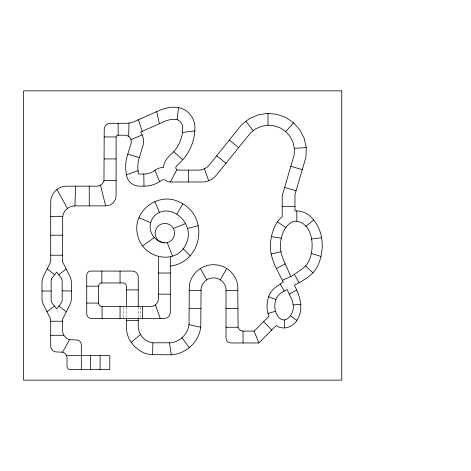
<?xml version="1.0" encoding="UTF-8"?>
<svg xmlns="http://www.w3.org/2000/svg" width="471" height="471" viewBox="0 0 471 471"><rect width="100%" height="100%" fill="white"/><g stroke="black" fill="none" stroke-linecap="round" stroke-linejoin="round"><path stroke-width="0.35" stroke-dasharray="2.35 1.77" d="M140.623 307.233L140.623 317.018M138.239 307.239L138.239 317.083M126.358 307.239L126.358 317.083M123.149 307.233L123.149 318.414"/><path stroke-width="0.71" d="M128.695 136.407L129.001 123.061M104.221 136.961L116.119 136.961A2.043 2.043 0 0 1 118.144 135.183L124.909 135.183A6.464 6.464 0 0 1 131.079 143.59L127.788 154.041A40.223 40.223 0 0 0 126.069 172.292L126.411 174.794A13.129 13.129 0 0 0 139.416 186.151L143.985 186.151A29.803 29.803 0 0 0 159.663 181.688L161.93 180.122A2.608 2.608 0 0 1 164.95 180.034L165.816 180.611A8.266 8.266 0 0 0 170.396 182L202.165 182A18.039 18.039 0 0 0 216.16 175.347L250.743 132.669L255.812 128.766L261.693 126.24L268.011 125.239L274.381 125.839L280.41 127.994L285.714 131.574L289.971 136.355L292.909 142.036L294.351 148.271L294.21 154.665L282.2 195.801L282.2 216.678C274.581 223.024 271.502 233.222 270.478 242.771C269.135 257.178 276.995 269.718 283.271 281.988C277.454 285.873 270.86 289.535 268.617 296.683C266.574 302.971 266.315 310.071 269.029 316.2L254.146 331.084L243.042 331.084A5.146 5.146 0 0 1 238.073 327.268L226.015 327.268M152.586 354.728L152.892 342.817A16.85 16.85 0 0 1 138.239 326.115L138.239 318.484M126.358 318.484L126.358 326.786A28.06 28.06 0 0 0 130.12 340.816L134.576 346.627L140.387 351.083A28.06 28.06 0 0 0 150.755 354.604L171.267 354.834L175.595 354.233A32.057 32.057 0 0 0 187.535 349.023L190.926 346.262L193.905 343.071L196.419 339.497A32.057 32.057 0 0 0 200.776 327.221L201.07 288.717A12.599 12.599 0 0 1 226.015 288.717L226.015 337.954A5.01 5.01 0 0 0 231.025 342.965L258.785 342.965L276.206 325.549C283.024 330.518 292.715 327.204 296.895 320.357C304.213 309.406 300.033 295.906 294.393 285.273C303.224 280.398 312.938 275.629 317.595 266.109C321.528 257.925 322.847 248.782 321.911 239.78C320.28 226.168 310.448 209.778 294.976 210.984L294.976 194.47L305.95 157.161L306.262 147.653L304.195 138.374L299.88 129.902L293.58 122.772L285.703 117.444L276.742 114.253L267.275 113.399L257.89 114.936L249.183 118.769L241.711 124.65L209.171 165.109A13.588 13.588 0 0 1 198.632 170.119L178.15 170.119A2.355 2.355 0 0 1 176.495 166.086L182.766 159.746A48.295 48.295 0 0 0 194.823 130.879L194.929 127.694A20.612 20.612 0 0 0 178.503 107.512L172.898 107.129A41.124 41.124 0 0 0 158.963 110.608L135.377 121.141A22.873 22.873 0 0 1 125.669 123.302L110.161 123.302A5.94 5.94 0 0 0 104.221 129.242L103.961 180.617A7.465 7.465 0 0 1 96.755 186.151L66.764 186.151A16.043 16.043 0 0 0 50.715 202.194L50.715 261.929L43.791 275.641A16.697 16.697 0 0 0 42.614 278.673L42.449 279.303A16.697 16.697 0 0 0 41.996 283.171L41.996 298.891A12.317 12.317 0 0 0 42.325 301.734L42.449 302.199A12.317 12.317 0 0 0 43.308 304.425L50.715 319.167L50.715 346.167A5.805 5.805 0 0 0 56.526 351.978L62.59 352.178A5.94 5.94 0 0 1 66.994 357.913L66.994 366.367A3.173 3.173 0 0 0 70.161 369.535L109.79 369.535L109.79 355.64L66.541 355.64M50.715 216.595L62.702 216.595A12.317 12.317 0 0 1 74.913 205.886L75.643 186.151M293.145 304.884C294.881 312.55 286.215 325.39 278.632 317.366C274.54 312.467 273.892 305.42 275.894 299.497C277.501 294.251 282.665 291.932 287.075 289.5L292.491 300.94L293.145 304.884L300.904 304.384M62.702 216.595L62.602 261.929L69.79 276.094A14.536 14.536 0 0 1 70.821 278.738L70.968 279.291A14.536 14.536 0 0 1 71.362 282.671L71.362 298.208A15.131 15.131 0 0 1 70.95 301.717L70.803 302.288A15.131 15.131 0 0 1 69.737 305.031L62.602 319.167L62.602 330.63A9.338 9.338 0 0 0 69.52 339.65L76.626 339.968A4.692 4.692 0 0 1 81.324 344.66L81.324 369.535M116.119 136.961L116.101 195.418A10.468 10.468 0 0 1 105.634 205.886L74.913 205.886M152.892 342.817L170.908 342.782A21.03 21.03 0 0 0 180.964 338.62L183.036 336.806A21.03 21.03 0 0 0 189.012 324.678L189.307 285.397A24.539 24.539 0 0 1 237.778 285.397L238.073 327.268M182.501 132.457L182.713 126.54A8.478 8.478 0 0 0 177.155 119.711L172.886 119.287A29.014 29.014 0 0 0 164.679 121.33L140.758 131.998L142.572 135.789A18.61 18.61 0 0 1 143.314 144.403L138.945 158.921A28.107 28.107 0 0 0 137.944 169.578L138.409 173.157A1.019 1.019 0 0 0 139.416 174.04L145.074 173.999A17.686 17.686 0 0 0 154.2 170.785L155.877 169.595A14.736 14.736 0 0 1 163.066 167.476L163.649 167.488C163.472 160.558 169.348 156.172 173.699 151.703A36.185 36.185 0 0 0 182.501 132.457L194.823 130.879M177.155 119.711L178.503 107.512M170.325 266.18C203.772 261.328 209.489 214.47 178.332 201.506C157.014 191.779 131.468 212.339 137.673 235.365C142.766 259.539 179.41 266.857 187.346 240.599C193.122 224.025 173.787 204.261 157.655 213.245A16.102 16.102 0 0 0 150.667 222.683C147.641 232.656 156.708 244.319 167.24 242.618A9.732 9.732 0 0 0 174.594 233.328L174.299 230.808L173.363 228.441A9.732 9.732 0 0 0 155.501 230.519L155.13 233.033A9.732 9.732 0 0 0 159.869 241.535L162.201 242.541L164.715 242.912M170.396 182L176.837 169.719M62.59 352.178L69.52 339.65M220.363 279.898L226.686 268.529M176.849 214.128L182.695 204.031M305.549 265.98C316.394 254.175 314.604 220.681 294.128 221.235C284.967 224.237 281.317 234.682 280.486 243.454C279.38 255.612 286.821 265.88 290.79 276.795L302.023 269.023L305.549 265.98L313.009 272.88M285.714 131.574L293.58 122.772M131.138 342.34L140.499 334.54M305.832 226.345L313.674 220.045M58.745 274.787L66.193 269.012M47.012 311.796L54.436 306.044M142.86 245.803L154.229 237.631M289.388 294.063L296.447 290.107M276.436 268.494L285.296 263.872M282.453 280.369L290.66 276.489M131.044 139.61L142.207 134.912M173.363 228.441L185.592 223.595M126.411 174.794L138.08 170.767M267.94 313.45L275.435 311.29M187.529 228.494L198.185 225.65M271.237 253.981L280.969 251.726M311.478 239.003L321.446 237.773M294.351 148.271L306.262 147.653M104.221 158.921L116.101 158.921M103.961 180.617L116.101 180.617M282.2 206.628L294.976 206.628M50.715 235.206L62.602 235.206M50.715 255.217L62.602 255.217M158.439 273.015L170.325 273.015M158.439 256.483L158.439 298.72A7.819 7.819 0 0 1 150.626 306.533L102.077 306.533A3.45 3.45 0 0 1 98.627 303.083L98.627 286.18A3.22 3.22 0 0 1 101.848 282.959L123.161 282.959A3.197 3.197 0 0 1 126.358 286.156L126.358 306.533M86.746 286.18L98.627 286.18M126.358 289.889L138.239 289.889M226.015 290.513L237.867 290.513M41.996 291.031L51.145 291.031M158.439 294.157L170.325 294.157M86.746 303.083L98.627 303.083M189.195 308.534L201.076 308.534M226.015 308.534L237.896 308.534M126.358 320.598L138.239 320.598M50.715 321.24L62.602 321.24M50.715 335.299L63.85 335.299M189.224 290.313L201.07 290.513M62.172 290.79L71.362 291.031M271.484 236.636L281.34 238.255M189.012 324.678L200.776 327.221M290.884 166.287L302.282 169.637M284.655 187.452L296.053 190.808M311.343 253.486L320.987 256.401M127.788 154.041L139.339 157.673M268.617 296.683L275.894 299.497M139.075 217.802L150.667 222.683M277.566 221.971L285.885 227.599M290.442 315.882L296.895 320.357M58.922 305.997L66.323 311.796M216.742 155.807L225.98 163.278M229.483 140.152L238.697 147.653M47.253 268.788L54.542 274.823M173.699 151.703L182.766 159.746M183.031 248.6L190.001 255.588M263.642 321.587L271.685 330.071M245.903 121.353L253.28 130.714M182 337.713L189.23 347.645M294.322 274.352L299.067 282.571M280.216 284.107L284.266 291.119M200.399 268.529L206.728 279.898M56.997 189.466L67.418 208.429M154.859 201.682L159.469 212.403M154.882 170.266L159.663 181.688M167.24 242.618L172.574 256.089M254.146 331.084L258.785 342.965M155.383 304.92L160.252 318.414M204.467 168.801L208.688 180.782M138.462 119.764L142.195 131.356M100.488 185.15L105.634 205.886M156.678 111.627L159.41 123.667M169.536 342.876L171.267 354.834M143.796 174.04L143.985 186.151M296.801 210.878L296.801 221.082M284.531 320.021L284.531 327.934M268.011 113.464L268.011 125.239M243.042 331.084L243.042 342.965M188.541 170.119L188.541 182M170.325 256.913L170.325 312.397A6.017 6.017 0 0 1 164.302 318.414L91.303 318.414A4.551 4.551 0 0 1 86.746 313.863L86.746 275.176A4.098 4.098 0 0 1 90.844 271.078L132.298 271.078A5.94 5.94 0 0 1 138.239 277.019L138.239 306.533M142.366 306.533L142.366 318.414M120.058 271.078L120.058 282.959M120.058 306.533L120.058 318.414M118.144 123.302L118.144 135.183M102.077 306.533L102.077 318.414M101.848 271.078L101.848 282.959M100.099 355.64L100.099 369.535M90.644 355.64L90.644 369.535M89.249 186.151L89.249 205.886M51.592 278.991L51.474 279.309A6.088 6.088 0 0 0 51.145 281.281L51.145 300.074A5.069 5.069 0 0 0 51.421 301.723L51.522 301.982A5.069 5.069 0 0 0 52.216 303.189L56.655 308.905L61.183 303.088A4.698 4.698 0 0 0 61.825 301.97L61.913 301.728A4.698 4.698 0 0 0 62.172 300.204L62.172 281.375A6.353 6.353 0 0 0 61.825 279.309L61.701 278.985A6.353 6.353 0 0 0 60.83 277.472L56.655 272.103L52.428 277.549A6.088 6.088 0 0 0 51.592 278.991M341.763 90.856L23.55 90.856L23.55 380.144L341.763 380.144L341.763 90.856"/></g></svg>
